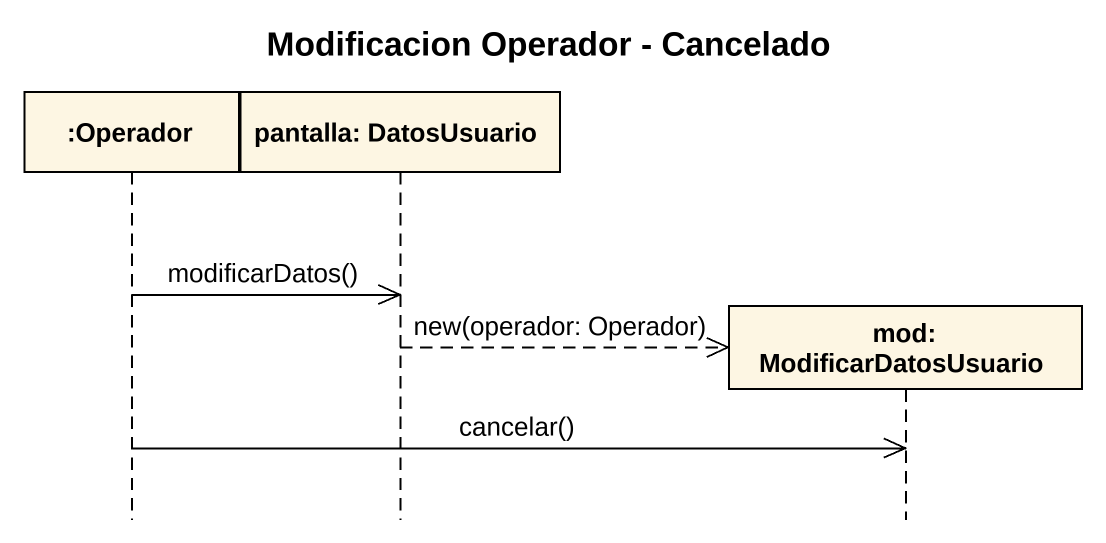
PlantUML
@startuml
title Modificacion Operador - Cancelado
hide footbox
participant ":Operador" as Operador
participant "pantalla: DatosUsuario" as pantalla_DatosUsuario
participant "mod: ModificarDatosUsuario" as mod_ModificarDatosUsuario

Operador ->> pantalla_DatosUsuario : modificarDatos()
pantalla_DatosUsuario -->> mod_ModificarDatosUsuario ** : new(operador: Operador)
Operador ->> mod_ModificarDatosUsuario : cancelar()
@enduml
